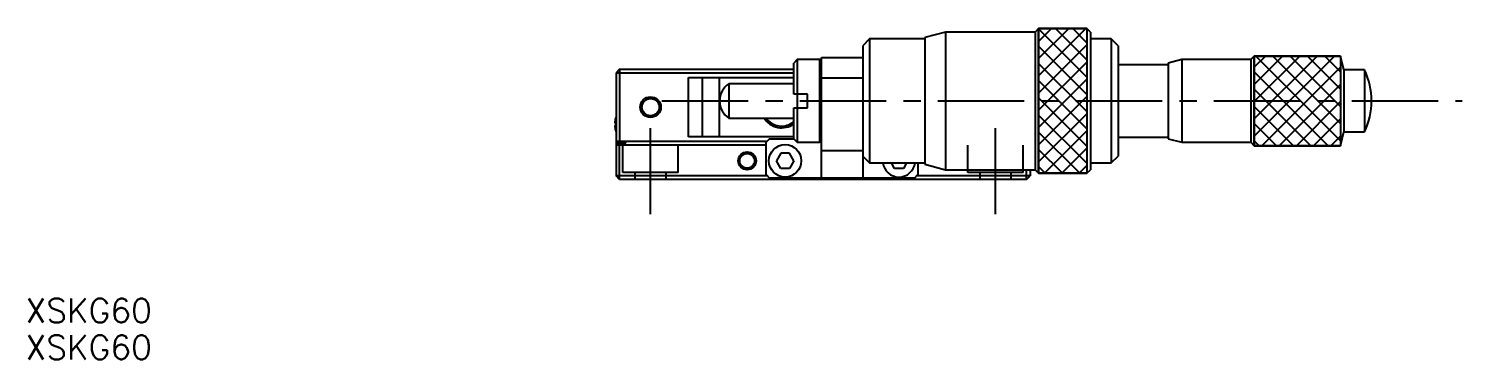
# Model space of a CAD drawing. Extents: x 5 to 371, y 18 to 246.
# Drawn here: x 5.2 to 213, y 17.9 to 66 of the extents above; entities that cross this region are included whole.
import ezdxf

# ---------------------------------------------------------------- set-up
doc = ezdxf.new("R2010")
doc.units = 0
doc.header["$LTSCALE"] = 10
doc.linetypes.add('CENTER', pattern=[2, 1.25, -0.25, 0.25, -0.25])
doc.linetypes.add('DASHED', pattern=[3.5, 2, -1.5])
doc.layers.get('0').update_dxf_attribs({"linetype": 'CONTINUOUS'})
doc.layers.add('CENTER', color=1, linetype='CENTER')
doc.styles.get("Standard").update_dxf_attribs({"font": 'txt.shx', "bigfont": '@extfont2.shx'})

msp = doc.modelspace()

# ---------------------------------------------------------------- linework, layer by layer
at = {"color": 7, "linetype": 'CONTINUOUS'}
for p, q in [((127.094929, 64.45), (126.094929, 63.45)), ((127.094929, 64.45), (127.094929, 46.45)), ((135.094929, 64.45), (127.094929, 64.45)), ((138.094929, 65.45), (135.094929, 64.65)), ((135.094929, 64.65), (135.094929, 46.25)), ((138.094929, 65.45), (138.094929, 45.45)), ((151.094929, 65.45), (138.094929, 65.45)), ((151.594929, 65.95), (151.094929, 65.45)), ((151.094929, 65.45), (151.094929, 45.45)), ((151.594929, 65.95), (151.594929, 44.95)), ((158.594929, 65.95), (151.594929, 65.95)), ((151.594929, 65.95), (158.594929, 65.95)), ((151.594929, 44.95), (151.594929, 65.95)), ((158.594929, 65.95), (158.594929, 44.95)), ((159.094929, 65.45), (158.594929, 65.95)), ((158.594929, 65.95), (158.594929, 44.95)), ((159.094929, 65.45), (159.094929, 45.45)), ((162.094929, 64.45), (159.094929, 64.45)), ((162.094929, 64.45), (162.094929, 46.45)), ((163.094929, 63.45), (162.094929, 64.45)), ((126.094929, 63.45), (126.094929, 44.25)), ((163.094929, 63.45), (163.094929, 47.45)), ((116.594929, 61.45), (116.094929, 60.95)), ((116.094929, 56.45), (116.094929, 60.95)), ((119.894929, 61.45), (116.594929, 61.45)), ((116.594929, 61.45), (116.594929, 49.45)), ((120.094929, 61.25), (119.894929, 61.45)), ((119.894929, 49.45), (119.894929, 61.45)), ((120.094929, 61.75), (126.094929, 61.75)), ((120.094929, 44.25), (120.094929, 61.75)), ((170.344929, 60.7), (163.094929, 60.7)), ((172.344929, 61.45), (170.344929, 60.95)), ((170.344929, 60.95), (170.344929, 49.95)), ((172.344929, 61.45), (172.344929, 49.45)), ((182.344929, 61.45), (172.344929, 61.45)), ((182.844929, 61.95), (182.344929, 61.45)), ((182.344929, 61.45), (182.344929, 49.45)), ((182.844929, 61.95), (182.844929, 48.95)), ((195.344929, 61.95), (182.844929, 61.95)), ((182.844929, 61.95), (195.344929, 61.95)), ((182.844929, 48.95), (182.844929, 61.95)), ((195.344929, 61.95), (195.344929, 48.95)), ((195.844929, 59.95), (195.344929, 61.95)), ((195.344929, 61.95), (195.344929, 48.95)), ((90.844929, 60.05), (90.344929, 59.55)), ((90.344929, 59.55), (90.344929, 44.55)), ((90.344929, 59.55), (116.094929, 59.55)), ((90.844929, 60.05), (116.094929, 60.05)), ((90.844929, 60.05), (90.844929, 49.55)), ((100.844929, 50.25), (100.844929, 58.85)), ((100.844929, 58.85), (116.094929, 58.85)), ((102.844929, 58.85), (102.844929, 50.25)), ((105.344929, 50.25), (105.344929, 58.85)), ((126.094929, 58.75), (120.094929, 58.75)), ((195.844929, 59.95), (195.844929, 50.95)), ((198.831762, 59.95), (195.844929, 59.95)), ((198.831762, 59.95), (198.831762, 50.95)), ((106.686617, 57.95), (106.686617, 52.95)), ((116.094929, 57.95), (106.686617, 57.95)), ((118.094929, 56.45), (116.094929, 56.45)), ((118.094929, 54.45), (118.094929, 56.45)), ((116.094929, 49.95), (116.094929, 54.45)), ((116.094929, 54.45), (118.094929, 54.45)), ((90.155071, 52.23), (90.275408, 52.23)), ((90.270785, 52.938616), (90.275408, 52.936361)), ((90.275408, 52.23), (90.275408, 51.87)), ((106.686617, 52.95), (116.094929, 52.95)), ((90.275408, 51.87), (90.155071, 51.87)), ((90.275408, 51.163639), (90.270785, 51.161384)), ((116.094929, 50.25), (100.844929, 50.25)), ((112.594929, 49.95), (112.094929, 49.45)), ((112.594929, 49.95), (116.094929, 49.95)), ((116.094929, 49.95), (116.594929, 49.45)), ((163.094929, 50.2), (170.344929, 50.2)), ((170.344929, 49.95), (172.344929, 49.45)), ((195.344929, 48.95), (195.844929, 50.95)), ((195.844929, 50.95), (198.831762, 50.95)), ((112.194929, 49.55), (90.344929, 49.55)), ((91.744929, 49.3), (90.344929, 49.3)), ((112.094929, 49.05), (90.344929, 49.05)), ((90.844929, 44.05), (90.844929, 49.05)), ((91.744929, 49.3), (91.744929, 49.55)), ((112.094929, 44.75), (112.094929, 49.45)), ((114.209844, 47.85), (113.574759, 46.75)), ((115.480015, 47.85), (114.209844, 47.85)), ((116.1151, 46.75), (115.480015, 47.85)), ((116.594929, 49.45), (119.894929, 49.45)), ((119.894929, 49.45), (120.094929, 49.65)), ((120.094929, 48.25), (126.094929, 48.25)), ((172.344929, 49.45), (182.344929, 49.45)), ((182.344929, 49.45), (182.844929, 48.95)), ((182.844929, 48.95), (195.344929, 48.95)), ((195.344929, 48.95), (182.844929, 48.95)), ((114.209844, 45.65), (113.574759, 46.75)), ((116.1151, 46.75), (115.480015, 45.65)), ((126.094929, 47.45), (127.094929, 46.45)), ((127.094929, 46.45), (135.094929, 46.45)), ((130.709844, 45.65), (130.247964, 46.45)), ((132.441895, 46.45), (131.980015, 45.65)), ((134.094929, 46.45), (134.094929, 44.75)), ((135.094929, 46.25), (138.094929, 45.45)), ((159.094929, 46.45), (162.094929, 46.45)), ((162.094929, 46.45), (163.094929, 47.45)), ((90.844929, 44.05), (90.344929, 44.55)), ((112.294929, 44.55), (90.344929, 44.55)), ((149.844929, 44.05), (90.844929, 44.05)), ((112.094929, 44.75), (112.594929, 44.25)), ((133.594929, 44.25), (112.594929, 44.25)), ((115.480015, 45.65), (114.209844, 45.65)), ((131.980015, 45.65), (130.709844, 45.65)), ((133.594929, 44.25), (134.094929, 44.75)), ((150.344929, 44.55), (133.894929, 44.55)), ((138.094929, 45.45), (151.094929, 45.45)), ((149.844929, 44.05), (149.844929, 45.45)), ((149.844929, 44.05), (150.344929, 44.55)), ((150.344929, 45.45), (150.344929, 44.55)), ((151.094929, 45.45), (151.594929, 44.95)), ((151.594929, 44.95), (158.594929, 44.95)), ((158.594929, 44.95), (151.594929, 44.95)), ((158.594929, 44.95), (159.094929, 45.45))]:
    msp.add_line(p, q, dxfattribs=at)
at = {"color": 3, "linetype": 'CONTINUOUS'}
for p, q in [((151.594929, 64.094929), (153.45, 65.95)), ((151.594929, 61.594929), (155.95, 65.95)), ((151.594929, 59.094929), (158.45, 65.95)), ((151.594929, 65.905071), (158.594929, 58.905071)), ((154.05, 65.95), (158.594929, 61.405071)), ((156.55, 65.95), (158.594929, 63.905071)), ((151.594929, 56.594929), (158.594929, 63.594929)), ((151.594929, 63.405071), (158.594929, 56.405071)), ((151.594929, 54.094929), (158.594929, 61.094929)), ((151.594929, 60.905071), (158.594929, 53.905071)), ((182.844929, 60.344929), (184.45, 61.95)), ((182.844929, 57.844929), (186.95, 61.95)), ((182.844929, 55.344929), (189.45, 61.95)), ((182.844929, 52.844929), (191.95, 61.95)), ((182.844929, 50.344929), (194.45, 61.95)), ((183.05, 61.95), (195.344929, 49.655071)), ((183.95, 48.95), (195.344929, 60.344929)), ((185.55, 61.95), (195.344929, 52.155071)), ((188.05, 61.95), (195.344929, 54.655071)), ((190.55, 61.95), (195.344929, 57.155071)), ((193.05, 61.95), (195.344929, 59.655071)), ((151.594929, 51.594929), (158.594929, 58.594929)), ((151.594929, 58.405071), (158.594929, 51.405071)), ((182.844929, 59.655071), (193.55, 48.95)), ((182.844929, 57.155071), (191.05, 48.95)), ((186.45, 48.95), (195.344929, 57.844929)), ((151.594929, 49.094929), (158.594929, 56.094929)), ((151.594929, 55.905071), (158.594929, 48.905071)), ((182.844929, 54.655071), (188.55, 48.95)), ((188.95, 48.95), (195.344929, 55.344929)), ((151.594929, 46.594929), (158.594929, 53.594929)), ((151.594929, 53.405071), (158.594929, 46.405071)), ((182.844929, 52.155071), (186.05, 48.95)), ((191.45, 48.95), (195.344929, 52.844929)), ((151.594929, 50.905071), (157.55, 44.95)), ((152.45, 44.95), (158.594929, 51.094929)), ((193.95, 48.95), (195.344929, 50.344929)), ((151.594929, 48.405071), (155.05, 44.95)), ((154.95, 44.95), (158.594929, 48.594929)), ((182.844929, 49.655071), (183.55, 48.95)), ((151.594929, 45.905071), (152.55, 44.95)), ((157.45, 44.95), (158.594929, 46.094929))]:
    msp.add_line(p, q, dxfattribs=at)
at = {"color": 3, "linetype": 'DASHED'}
for p, q in [((91.344929, 45.05), (91.344929, 49.05)), ((99.344929, 45.05), (99.344929, 49.05)), ((141.344929, 45.05), (141.344929, 49.05)), ((149.344929, 45.05), (149.344929, 49.05)), ((99.344929, 45.05), (91.344929, 45.05)), ((93.094929, 44.05), (93.094929, 45.05)), ((97.594929, 44.05), (97.594929, 45.05)), ((149.344929, 45.05), (141.344929, 45.05)), ((143.094929, 44.05), (143.094929, 45.05)), ((147.594929, 44.05), (147.594929, 45.05))]:
    msp.add_line(p, q, dxfattribs=at)
at = {"color": 3, "linetype": 'CONTINUOUS'}
for centre, radius in [((95.344929, 54.55), 1.5), ((109.344929, 46.75), 1.3)]:
    msp.add_circle(centre, radius, dxfattribs=at)
at = {"color": 7, "linetype": 'CONTINUOUS'}
for centre, radius in [((95.344929, 54.55), 1.25), ((109.344929, 46.75), 1.075), ((114.844929, 46.75), 2.35)]:
    msp.add_circle(centre, radius, dxfattribs=at)
for centre, radius, start, end in [((189.344929, 55.45), 10.5, 334.623066, 25.376934), ((108.344929, 55.45), 3, 123.55731, 236.44269), ((93.344929, 52.05), 3.194933, 163.893288, 176.770291), ((93.344929, 52.05), 3.2, 159.635865, 163.877467), ((114.344929, 54.55), 3, 212.230953, 305.685335), ((114.344929, 54.55), 2.75, 215.578526, 309.521196), ((93.344929, 52.05), 3.194933, 183.229709, 196.106712), ((93.344929, 52.05), 3.2, 196.122533, 200.364135), ((131.344929, 46.75), 2.35, 187.334369, 352.665631)]:
    msp.add_arc(centre, radius, start, end, dxfattribs=at)
at = {"layer": 'CENTER', "color": 1, "linetype": 'CENTER'}
for p, q in [((97, 55.45), (213, 55.45)), ((95.344929, 39), (95.344929, 53)), ((145.344929, 39), (145.344929, 53))]:
    msp.add_line(p, q, dxfattribs=at)

# ---------------------------------------------------------------- texts
at = {"color": 7, "linetype": 'CONTINUOUS'}
for p in [(4.757167, 23.253376), (4.757167, 17.920423)]:
    msp.add_text('XSKG60', height=3.5, dxfattribs=at).set_placement(p)

doc.saveas('drawing.dxf')
